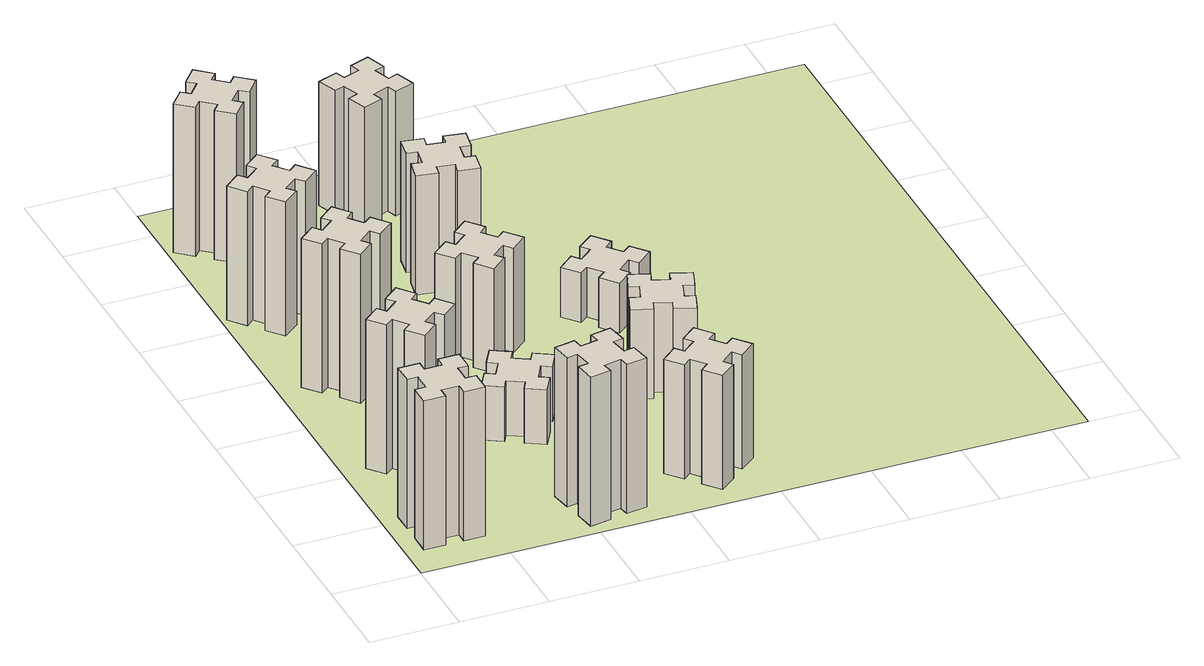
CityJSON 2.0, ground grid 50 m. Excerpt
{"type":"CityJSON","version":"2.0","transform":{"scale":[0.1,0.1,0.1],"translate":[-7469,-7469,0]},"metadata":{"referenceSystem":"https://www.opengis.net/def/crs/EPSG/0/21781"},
"CityObjects":{
"building1":{"type":"Building","attributes":{"class":"1000","function":"1000","usage":"1000","yearOfConstruction":2016,"roofType":"1000","measuredHeight":90,"storeysAboveGround":30,"storeysBelowGround":0},"geometry":[{"type":"Solid","lod":"1","boundaries":[[[[0,1,2,3,4,5,6,7,8,9,10,11,12,13,14,15,16,17,18,19]],[[17,16,20,21]],[[16,15,22,20]],[[15,14,23,22]],[[14,13,24,23]],[[13,12,25,24]],[[12,11,26,25]],[[11,10,27,26]],[[10,9,28,27]],[[9,8,29,28]],[[8,7,30,29]],[[7,6,31,30]],[[6,5,32,31]],[[5,4,33,32]],[[4,3,34,33]],[[3,2,35,34]],[[2,1,36,35]],[[1,0,37,36]],[[0,19,38,37]],[[19,18,39,38]],[[18,17,21,39]],[[24,25,26,27,28,29,30,31,32,33,34,35,36,37,38,39,21,20,22,23]]]]}]},
"building2":{"type":"Building","attributes":{"class":"1000","function":"1000","usage":"1000","yearOfConstruction":2016,"roofType":"1000","measuredHeight":90,"storeysAboveGround":30,"storeysBelowGround":0},"geometry":[{"type":"Solid","lod":"1","boundaries":[[[[40,41,42,43,44,45,46,47,48,49,50,51,52,53,54,55,56,57,58,59]],[[57,56,60,61]],[[56,55,62,60]],[[55,54,63,62]],[[54,53,64,63]],[[53,52,65,64]],[[52,51,66,65]],[[51,50,67,66]],[[50,49,68,67]],[[49,48,69,68]],[[48,47,70,69]],[[47,46,71,70]],[[46,45,72,71]],[[45,44,73,72]],[[44,43,74,73]],[[43,42,75,74]],[[42,41,76,75]],[[41,40,77,76]],[[40,59,78,77]],[[59,58,79,78]],[[58,57,61,79]],[[64,65,66,67,68,69,70,71,72,73,74,75,76,77,78,79,61,60,62,63]]]]}]},
"building3":{"type":"Building","attributes":{"class":"1000","function":"1000","usage":"1000","yearOfConstruction":2016,"roofType":"1000","measuredHeight":90,"storeysAboveGround":30,"storeysBelowGround":0},"geometry":[{"type":"Solid","lod":"1","boundaries":[[[[80,81,82,83,84,85,86,87,88,89,90,91,92,93,94,95,96,97,98,99]],[[97,96,100,101]],[[96,95,102,100]],[[95,94,103,102]],[[94,93,104,103]],[[93,92,105,104]],[[92,91,106,105]],[[91,90,107,106]],[[90,89,108,107]],[[89,88,109,108]],[[88,87,110,109]],[[87,86,111,110]],[[86,85,112,111]],[[85,84,113,112]],[[84,83,114,113]],[[83,82,115,114]],[[82,81,116,115]],[[81,80,117,116]],[[80,99,118,117]],[[99,98,119,118]],[[98,97,101,119]],[[104,105,106,107,108,109,110,111,112,113,114,115,116,117,118,119,101,100,102,103]]]]}]},
"building4":{"type":"Building","attributes":{"class":"1000","function":"1000","usage":"1000","yearOfConstruction":2016,"roofType":"1000","measuredHeight":81,"storeysAboveGround":30,"storeysBelowGround":0},"geometry":[{"type":"Solid","lod":"1","boundaries":[[[[120,121,122,123,124,125,126,127,128,129,130,131,132,133,134,135,136,137,138,139]],[[137,136,140,141]],[[136,135,142,140]],[[135,134,143,142]],[[134,133,144,143]],[[133,132,145,144]],[[132,131,146,145]],[[131,130,147,146]],[[130,129,148,147]],[[129,128,149,148]],[[128,127,150,149]],[[127,126,151,150]],[[126,125,152,151]],[[125,124,153,152]],[[124,123,154,153]],[[123,122,155,154]],[[122,121,156,155]],[[121,120,157,156]],[[120,139,158,157]],[[139,138,159,158]],[[138,137,141,159]],[[144,145,146,147,148,149,150,151,152,153,154,155,156,157,158,159,141,140,142,143]]]]}]},
"building5":{"type":"Building","attributes":{"class":"1000","function":"1000","usage":"1000","yearOfConstruction":2016,"roofType":"1000","measuredHeight":90,"storeysAboveGround":30,"storeysBelowGround":0},"geometry":[{"type":"Solid","lod":"1","boundaries":[[[[160,161,162,163,164,165,166,167,168,169,170,171,172,173,174,175,176,177,178,179]],[[177,176,180,181]],[[176,175,182,180]],[[175,174,183,182]],[[174,173,184,183]],[[173,172,185,184]],[[172,171,186,185]],[[171,170,187,186]],[[170,169,188,187]],[[169,168,189,188]],[[168,167,190,189]],[[167,166,191,190]],[[166,165,192,191]],[[165,164,193,192]],[[164,163,194,193]],[[163,162,195,194]],[[162,161,196,195]],[[161,160,197,196]],[[160,179,198,197]],[[179,178,199,198]],[[178,177,181,199]],[[184,185,186,187,188,189,190,191,192,193,194,195,196,197,198,199,181,180,182,183]]]]}]},
"building6":{"type":"Building","attributes":{"class":"1000","function":"1000","usage":"1000","yearOfConstruction":2016,"roofType":"1000","measuredHeight":90,"storeysAboveGround":30,"storeysBelowGround":0},"geometry":[{"type":"Solid","lod":"1","boundaries":[[[[200,201,202,203,204,205,206,207,208,209,210,211,212,213,214,215,216,217,218,219]],[[217,216,220,221]],[[216,215,222,220]],[[215,214,223,222]],[[214,213,224,223]],[[213,212,225,224]],[[212,211,226,225]],[[211,210,227,226]],[[210,209,228,227]],[[209,208,229,228]],[[208,207,230,229]],[[207,206,231,230]],[[206,205,232,231]],[[205,204,233,232]],[[204,203,234,233]],[[203,202,235,234]],[[202,201,236,235]],[[201,200,237,236]],[[200,219,238,237]],[[219,218,239,238]],[[218,217,221,239]],[[224,225,226,227,228,229,230,231,232,233,234,235,236,237,238,239,221,220,222,223]]]]}]},
"building7":{"type":"Building","attributes":{"class":"1000","function":"1000","usage":"1000","yearOfConstruction":2016,"roofType":"1000","measuredHeight":33,"storeysAboveGround":30,"storeysBelowGround":0},"geometry":[{"type":"Solid","lod":"1","boundaries":[[[[240,241,242,243,244,245,246,247,248,249,250,251,252,253,254,255,256,257,258,259]],[[257,256,260,261]],[[256,255,262,260]],[[255,254,263,262]],[[254,253,264,263]],[[253,252,265,264]],[[252,251,266,265]],[[251,250,267,266]],[[250,249,268,267]],[[249,248,269,268]],[[248,247,270,269]],[[247,246,271,270]],[[246,245,272,271]],[[245,244,273,272]],[[244,243,274,273]],[[243,242,275,274]],[[242,241,276,275]],[[241,240,277,276]],[[240,259,278,277]],[[259,258,279,278]],[[258,257,261,279]],[[264,265,266,267,268,269,270,271,272,273,274,275,276,277,278,279,261,260,262,263]]]]}]},
"building8":{"type":"Building","attributes":{"class":"1000","function":"1000","usage":"1000","yearOfConstruction":2016,"roofType":"1000","measuredHeight":63,"storeysAboveGround":30,"storeysBelowGround":0},"geometry":[{"type":"Solid","lod":"1","boundaries":[[[[280,281,282,283,284,285,286,287,288,289,290,291,292,293,294,295,296,297,298,299]],[[297,296,300,301]],[[296,295,302,300]],[[295,294,303,302]],[[294,293,304,303]],[[293,292,305,304]],[[292,291,306,305]],[[291,290,307,306]],[[290,289,308,307]],[[289,288,309,308]],[[288,287,310,309]],[[287,286,311,310]],[[286,285,312,311]],[[285,284,313,312]],[[284,283,314,313]],[[283,282,315,314]],[[282,281,316,315]],[[281,280,317,316]],[[280,299,318,317]],[[299,298,319,318]],[[298,297,301,319]],[[304,305,306,307,308,309,310,311,312,313,314,315,316,317,318,319,301,300,302,303]]]]}]},
"building9":{"type":"Building","attributes":{"class":"1000","function":"1000","usage":"1000","yearOfConstruction":2016,"roofType":"1000","measuredHeight":69,"storeysAboveGround":30,"storeysBelowGround":0},"geometry":[{"type":"Solid","lod":"1","boundaries":[[[[320,321,322,323,324,325,326,327,328,329,330,331,332,333,334,335,336,337,338,339]],[[337,336,340,341]],[[336,335,342,340]],[[335,334,343,342]],[[334,333,344,343]],[[333,332,345,344]],[[332,331,346,345]],[[331,330,347,346]],[[330,329,348,347]],[[329,328,349,348]],[[328,327,350,349]],[[327,326,351,350]],[[326,325,352,351]],[[325,324,353,352]],[[324,323,354,353]],[[323,322,355,354]],[[322,321,356,355]],[[321,320,357,356]],[[320,339,358,357]],[[339,338,359,358]],[[338,337,341,359]],[[344,345,346,347,348,349,350,351,352,353,354,355,356,357,358,359,341,340,342,343]]]]}]},
"building10":{"type":"Building","attributes":{"class":"1000","function":"1000","usage":"1000","yearOfConstruction":2016,"roofType":"1000","measuredHeight":72,"storeysAboveGround":30,"storeysBelowGround":0},"geometry":[{"type":"Solid","lod":"1","boundaries":[[[[360,361,362,363,364,365,366,367,368,369,370,371,372,373,374,375,376,377,378,379]],[[377,376,380,381]],[[376,375,382,380]],[[375,374,383,382]],[[374,373,384,383]],[[373,372,385,384]],[[372,371,386,385]],[[371,370,387,386]],[[370,369,388,387]],[[369,368,389,388]],[[368,367,390,389]],[[367,366,391,390]],[[366,365,392,391]],[[365,364,393,392]],[[364,363,394,393]],[[363,362,395,394]],[[362,361,396,395]],[[361,360,397,396]],[[360,379,398,397]],[[379,378,399,398]],[[378,377,381,399]],[[384,385,386,387,388,389,390,391,392,393,394,395,396,397,398,399,381,380,382,383]]]]}]},
"building11":{"type":"Building","attributes":{"class":"1000","function":"1000","usage":"1000","yearOfConstruction":2016,"roofType":"1000","measuredHeight":75,"storeysAboveGround":30,"storeysBelowGround":0},"geometry":[{"type":"Solid","lod":"1","boundaries":[[[[400,401,402,403,404,405,406,407,408,409,410,411,412,413,414,415,416,417,418,419]],[[417,416,420,421]],[[416,415,422,420]],[[415,414,423,422]],[[414,413,424,423]],[[413,412,425,424]],[[412,411,426,425]],[[411,410,427,426]],[[410,409,428,427]],[[409,408,429,428]],[[408,407,430,429]],[[407,406,431,430]],[[406,405,432,431]],[[405,404,433,432]],[[404,403,434,433]],[[403,402,435,434]],[[402,401,436,435]],[[401,400,437,436]],[[400,419,438,437]],[[419,418,439,438]],[[418,417,421,439]],[[424,425,426,427,428,429,430,431,432,433,434,435,436,437,438,439,421,420,422,423]]]]}]},
"building12":{"type":"Building","attributes":{"class":"1000","function":"1000","usage":"1000","yearOfConstruction":2016,"roofType":"1000","measuredHeight":54,"storeysAboveGround":30,"storeysBelowGround":0},"geometry":[{"type":"Solid","lod":"1","boundaries":[[[[440,441,442,443,444,445,446,447,448,449,450,451,452,453,454,455,456,457,458,459]],[[457,456,460,461]],[[456,455,462,460]],[[455,454,463,462]],[[454,453,464,463]],[[453,452,465,464]],[[452,451,466,465]],[[451,450,467,466]],[[450,449,468,467]],[[449,448,469,468]],[[448,447,470,469]],[[447,446,471,470]],[[446,445,472,471]],[[445,444,473,472]],[[444,443,474,473]],[[443,442,475,474]],[[442,441,476,475]],[[441,440,477,476]],[[440,459,478,477]],[[459,458,479,478]],[[458,457,461,479]],[[464,465,466,467,468,469,470,471,472,473,474,475,476,477,478,479,461,460,462,463]]]]}]},
"building13":{"type":"Building","attributes":{"class":"1000","function":"1000","usage":"1000","yearOfConstruction":2016,"roofType":"1000","measuredHeight":30,"storeysAboveGround":30,"storeysBelowGround":0},"geometry":[{"type":"Solid","lod":"1","boundaries":[[[[480,481,482,483,484,485,486,487,488,489,490,491,492,493,494,495,496,497,498,499]],[[497,496,500,501]],[[496,495,502,500]],[[495,494,503,502]],[[494,493,504,503]],[[493,492,505,504]],[[492,491,506,505]],[[491,490,507,506]],[[490,489,508,507]],[[489,488,509,508]],[[488,487,510,509]],[[487,486,511,510]],[[486,485,512,511]],[[485,484,513,512]],[[484,483,514,513]],[[483,482,515,514]],[[482,481,516,515]],[[481,480,517,516]],[[480,499,518,517]],[[499,498,519,518]],[[498,497,501,519]],[[504,505,506,507,508,509,510,511,512,513,514,515,516,517,518,519,501,500,502,503]]]]}]},
"landuse1":{"type":"LandUse","attributes":{"name":"plot1","function":"1010"},"geometry":[{"type":"MultiSurface","lod":"1","boundaries":[[[520,521,522,523]]]}]}
},
"vertices":[
[165,425,0],[165,325,0],[105,325,0],[105,205,0],[225,205,0],[225,265,0],[325,265,0],[325,205,0],[445,205,0],[445,325,0],[385,325,0],[385,425,0],[445,425,0],[445,545,0],[325,545,0],[325,485,0],[225,485,0],[225,545,0],[105,545,0],[105,425,0],[225,485,900],[225,545,900],[325,485,900],[325,545,900],[445,545,900],[445,425,900],[385,425,900],[385,325,900],[445,325,900],[445,205,900],[325,205,900],[325,265,900],[225,265,900],[225,205,900],[105,205,900],[105,325,900],[165,325,900],[165,425,900],[105,425,900],[105,545,900],
[492,1048,0],[427,1124,0],[473,1163,0],[396,1255,0],[304,1178,0],[343,1132,0],[266,1067,0],[228,1113,0],[136,1036,0],[213,944,0],[259,983,0],[323,906,0],[277,868,0],[354,776,0],[446,853,0],[408,899,0],[484,963,0],[523,917,0],[615,994,0],[538,1086,0],[484,963,900],[523,917,900],[408,899,900],[446,853,900],[354,776,900],[277,868,900],[323,906,900],[259,983,900],[213,944,900],[136,1036,900],[228,1113,900],[266,1067,900],[343,1132,900],[304,1178,900],[396,1255,900],[473,1163,900],[427,1124,900],[492,1048,900],[538,1086,900],[615,994,900],
[492,1888,0],[427,1964,0],[473,2003,0],[396,2095,0],[304,2018,0],[343,1972,0],[266,1907,0],[228,1953,0],[136,1876,0],[213,1784,0],[259,1823,0],[323,1746,0],[277,1708,0],[354,1616,0],[446,1693,0],[408,1739,0],[484,1803,0],[523,1757,0],[615,1834,0],[538,1926,0],[484,1803,900],[523,1757,900],[408,1739,900],[446,1693,900],[354,1616,900],[277,1708,900],[323,1746,900],[259,1823,900],[213,1784,900],[136,1876,900],[228,1953,900],[266,1907,900],[343,1972,900],[304,2018,900],[396,2095,900],[473,2003,900],[427,1964,900],[492,1888,900],[538,1926,900],[615,1834,900],
[243,2712,0],[166,2647,0],[128,2693,0],[36,2616,0],[113,2524,0],[159,2563,0],[223,2486,0],[177,2448,0],[254,2356,0],[346,2433,0],[308,2479,0],[384,2543,0],[423,2497,0],[515,2574,0],[438,2666,0],[392,2628,0],[327,2704,0],[373,2743,0],[296,2835,0],[204,2758,0],[327,2704,810],[373,2743,810],[392,2628,810],[438,2666,810],[515,2574,810],[423,2497,810],[384,2543,810],[308,2479,810],[346,2433,810],[254,2356,810],[177,2448,810],[223,2486,810],[159,2563,810],[113,2524,810],[36,2616,810],[128,2693,810],[166,2647,810],[243,2712,810],[204,2758,810],[296,2835,810],
[1085,158,0],[1184,176,0],[1194,117,0],[1312,137,0],[1291,256,0],[1232,245,0],[1215,344,0],[1274,354,0],[1253,472,0],[1135,451,0],[1145,392,0],[1047,375,0],[1037,434,0],[918,413,0],[939,295,0],[998,305,0],[1016,207,0],[957,197,0],[977,78,0],[1096,99,0],[1016,207,900],[957,197,900],[998,305,900],[939,295,900],[918,413,900],[1037,434,900],[1047,375,900],[1145,392,900],[1135,451,900],[1253,472,900],[1274,354,900],[1215,344,900],[1232,245,900],[1291,256,900],[1312,137,900],[1194,117,900],[1184,176,900],[1085,158,900],[1096,99,900],[977,78,900],
[384,3387,0],[308,3452,0],[346,3498,0],[254,3575,0],[177,3483,0],[223,3444,0],[159,3368,0],[113,3406,0],[36,3314,0],[128,3237,0],[166,3283,0],[243,3219,0],[204,3173,0],[296,3096,0],[373,3188,0],[327,3226,0],[392,3303,0],[438,3264,0],[515,3356,0],[423,3433,0],[392,3303,900],[438,3264,900],[327,3226,900],[373,3188,900],[296,3096,900],[204,3173,900],[243,3219,900],[166,3283,900],[128,3237,900],[36,3314,900],[113,3406,900],[159,3368,900],[223,3444,900],[177,3483,900],[254,3575,900],[346,3498,900],[308,3452,900],[384,3387,900],[423,3433,900],[515,3356,900],
[1086,1017,0],[1136,1104,0],[1188,1074,0],[1248,1178,0],[1144,1238,0],[1114,1186,0],[1027,1236,0],[1057,1288,0],[953,1348,0],[893,1244,0],[945,1214,0],[895,1127,0],[843,1157,0],[783,1053,0],[887,993,0],[917,1045,0],[1004,995,0],[974,943,0],[1078,883,0],[1138,987,0],[1004,995,330],[974,943,330],[917,1045,330],[887,993,330],[783,1053,330],[843,1157,330],[895,1127,330],[945,1214,330],[893,1244,330],[953,1348,330],[1057,1288,330],[1027,1236,330],[1114,1186,330],[1144,1238,330],[1248,1178,330],[1188,1074,330],[1136,1104,330],[1086,1017,330],[1138,987,330],[1078,883,330],
[1083,1972,0],[1006,1907,0],[968,1953,0],[876,1876,0],[953,1784,0],[999,1823,0],[1063,1746,0],[1017,1708,0],[1094,1616,0],[1186,1693,0],[1148,1739,0],[1224,1803,0],[1263,1757,0],[1355,1834,0],[1278,1926,0],[1232,1888,0],[1167,1964,0],[1213,2003,0],[1136,2095,0],[1044,2018,0],[1167,1964,630],[1213,2003,630],[1232,1888,630],[1278,1926,630],[1355,1834,630],[1263,1757,630],[1224,1803,630],[1148,1739,630],[1186,1693,630],[1094,1616,630],[1017,1708,630],[1063,1746,630],[999,1823,630],[953,1784,630],[876,1876,630],[968,1953,630],[1006,1907,630],[1083,1972,630],[1044,2018,630],[1136,2095,630],
[1639,343,0],[1703,266,0],[1657,228,0],[1734,136,0],[1826,213,0],[1788,259,0],[1864,323,0],[1903,277,0],[1995,354,0],[1918,446,0],[1872,408,0],[1807,484,0],[1853,523,0],[1776,615,0],[1684,538,0],[1723,492,0],[1646,427,0],[1608,473,0],[1516,396,0],[1593,304,0],[1646,427,690],[1608,473,690],[1723,492,690],[1684,538,690],[1776,615,690],[1853,523,690],[1807,484,690],[1872,408,690],[1918,446,690],[1995,354,690],[1903,277,690],[1864,323,690],[1788,259,690],[1826,213,690],[1734,136,690],[1657,228,690],[1703,266,690],[1639,343,690],[1593,304,690],[1516,396,690],
[1147,2496,0],[1245,2478,0],[1235,2419,0],[1353,2398,0],[1374,2517,0],[1315,2527,0],[1332,2625,0],[1391,2615,0],[1412,2733,0],[1294,2754,0],[1284,2695,0],[1185,2712,0],[1196,2771,0],[1077,2792,0],[1057,2674,0],[1116,2664,0],[1098,2565,0],[1039,2576,0],[1018,2457,0],[1137,2437,0],[1098,2565,720],[1039,2576,720],[1116,2664,720],[1057,2674,720],[1077,2792,720],[1196,2771,720],[1185,2712,720],[1284,2695,720],[1294,2754,720],[1412,2733,720],[1391,2615,720],[1332,2625,720],[1315,2527,720],[1374,2517,720],[1353,2398,720],[1235,2419,720],[1245,2478,720],[1147,2496,720],[1137,2437,720],[1018,2457,720],
[1125,3456,0],[1031,3422,0],[1010,3478,0],[897,3437,0],[939,3324,0],[995,3345,0],[1029,3251,0],[973,3230,0],[1014,3117,0],[1127,3159,0],[1106,3215,0],[1200,3249,0],[1220,3193,0],[1333,3234,0],[1292,3347,0],[1236,3326,0],[1202,3420,0],[1258,3440,0],[1217,3553,0],[1104,3512,0],[1202,3420,750],[1258,3440,750],[1236,3326,750],[1292,3347,750],[1333,3234,750],[1220,3193,750],[1200,3249,750],[1106,3215,750],[1127,3159,750],[1014,3117,750],[973,3230,750],[1029,3251,750],[995,3345,750],[939,3324,750],[897,3437,750],[1010,3478,750],[1031,3422,750],[1125,3456,750],[1104,3512,750],[1217,3553,750],
[1769,1300,0],[1735,1206,0],[1679,1227,0],[1637,1114,0],[1750,1073,0],[1771,1129,0],[1865,1095,0],[1844,1039,0],[1957,997,0],[1998,1110,0],[1942,1131,0],[1976,1225,0],[2032,1204,0],[2073,1317,0],[1960,1358,0],[1940,1302,0],[1846,1336,0],[1867,1392,0],[1754,1433,0],[1713,1320,0],[1846,1336,540],[1867,1392,540],[1940,1302,540],[1960,1358,540],[2073,1317,540],[2032,1204,540],[1976,1225,540],[1942,1131,540],[1998,1110,540],[1957,997,540],[1844,1039,540],[1865,1095,540],[1771,1129,540],[1750,1073,540],[1637,1114,540],[1679,1227,540],[1735,1206,540],[1769,1300,540],[1713,1320,540],[1754,1433,540],
[1972,1988,0],[1907,2064,0],[1953,2103,0],[1876,2195,0],[1784,2118,0],[1823,2072,0],[1746,2007,0],[1708,2053,0],[1616,1976,0],[1693,1884,0],[1739,1923,0],[1803,1846,0],[1757,1808,0],[1834,1716,0],[1926,1793,0],[1888,1839,0],[1964,1903,0],[2003,1857,0],[2095,1934,0],[2018,2026,0],[1964,1903,300],[2003,1857,300],[1888,1839,300],[1926,1793,300],[1834,1716,300],[1757,1808,300],[1803,1846,300],[1739,1923,300],[1693,1884,300],[1616,1976,300],[1708,2053,300],[1746,2007,300],[1823,2072,300],[1784,2118,300],[1876,2195,300],[1953,2103,300],[1907,2064,300],[1972,1988,300],[2018,2026,300],[2095,1934,300],
[5,3705,0],[3705,3705,0],[3705,5,0],[5,5,0]
]}
